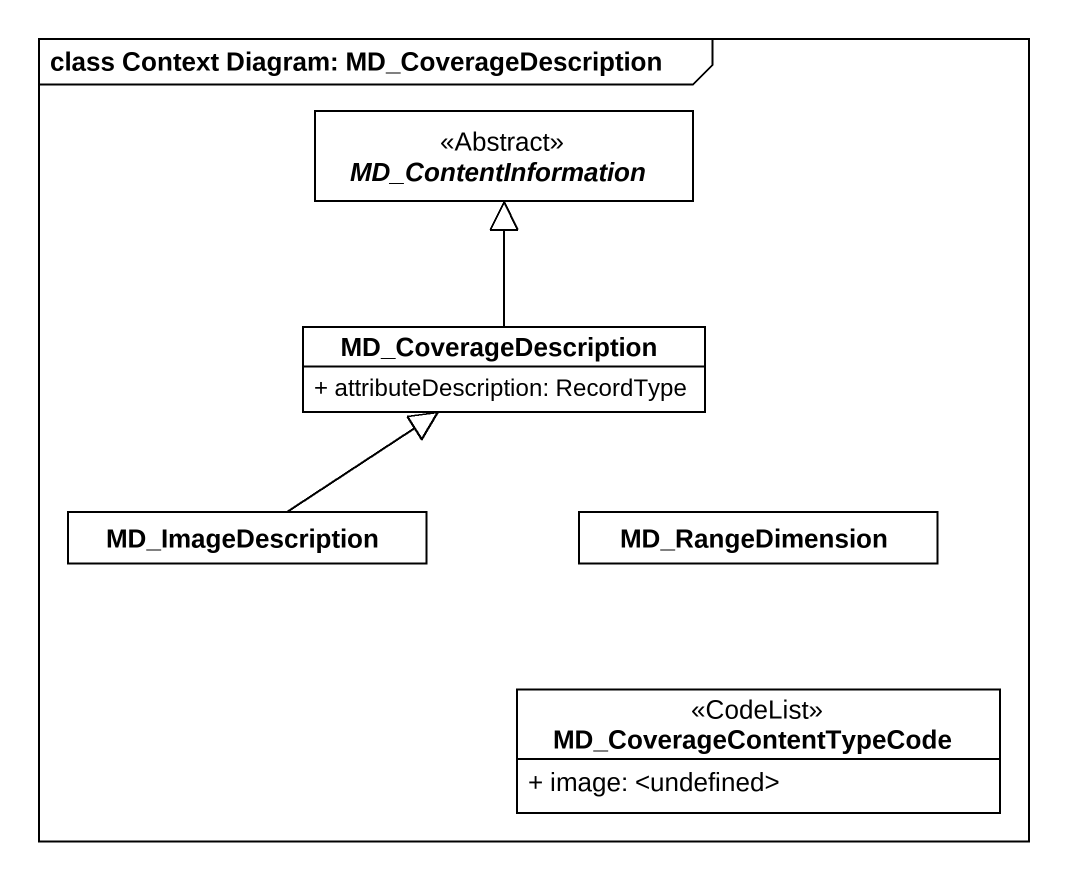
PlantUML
@startuml
mainframe class Context Diagram: MD_CoverageDescription
hide circle
hide empty members
skinparam classAttributeIconSize 0
abstract class MD_ContentInformation <<Abstract>> #FFFFFF
class MD_CoverageDescription #FFFFFF {
  + attributeDescription: RecordType
}
class MD_ImageDescription #FFFFFF
class MD_RangeDimension #FFFFFF
class MD_CoverageContentTypeCode <<CodeList>> #FFFFFF {
  + image: <undefined>
}
MD_CoverageDescription -up-|> MD_ContentInformation
MD_ImageDescription -up-|> MD_CoverageDescription
@enduml
